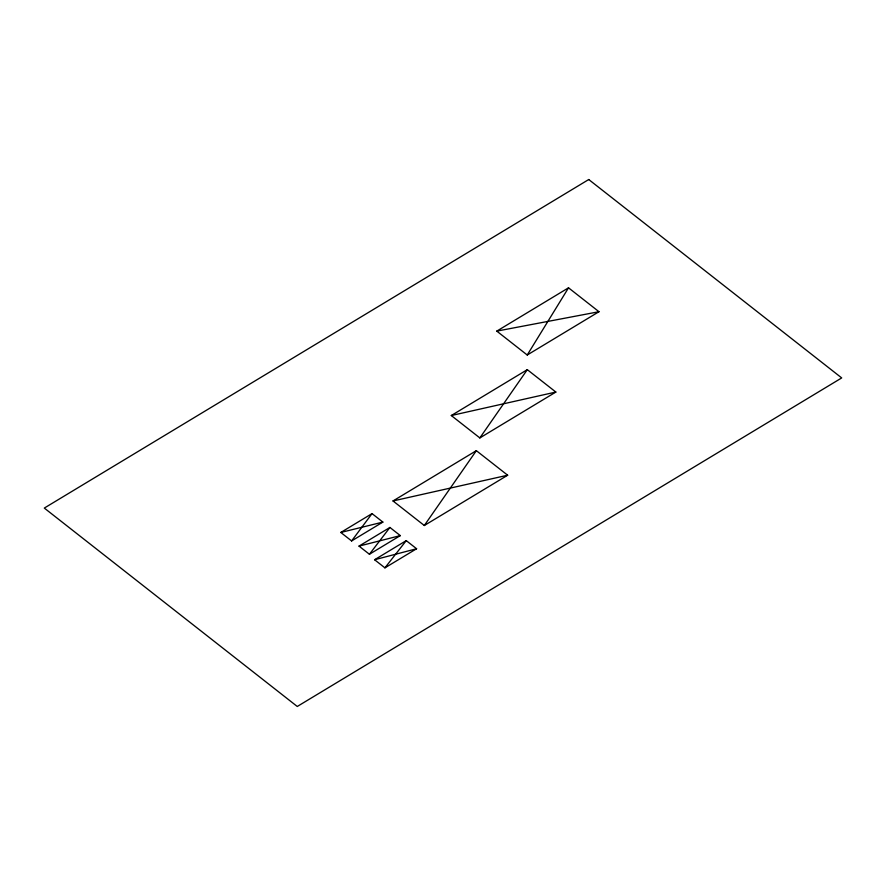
<?xml version="1.0" encoding="UTF-8"?>
<svg xmlns="http://www.w3.org/2000/svg" width="886" height="886" viewBox="0 0 886 886"><rect width="100%" height="100%" fill="white"/><g stroke="black" fill="none" stroke-linecap="round" stroke-linejoin="round"><path stroke-width="1.33" d="M527.236 355.009L568.524 287.817L598.98 311.717L527.236 355.009L496.78 331.12L568.524 287.817M479.847 437.928L527.303 369.661L555.854 392.055L479.847 437.928L451.295 415.534L527.303 369.661M424.316 525.509L476.347 450.664L507.667 475.217L424.316 525.509L393.007 500.955L476.347 450.664M351.609 540.936L372.042 513.603L382.863 522.087L351.609 540.936L340.8 532.464L372.042 513.603M369.418 554.259L389.918 527.458L400.317 535.609L369.418 554.259L359.018 546.108L389.918 527.458M384.934 567.848L406.253 540.626L416.597 548.744L384.934 567.848L374.59 559.742L406.253 540.626M374.59 559.742L416.597 548.744M359.018 546.108L400.317 535.609M340.8 532.464L382.863 522.087M451.295 415.534L555.854 392.055M393.007 500.955L507.667 475.217M496.78 331.12L598.98 311.717M588.736 179.526L44.3 508.077L297.264 706.474L841.7 377.923L588.736 179.526"/></g></svg>
